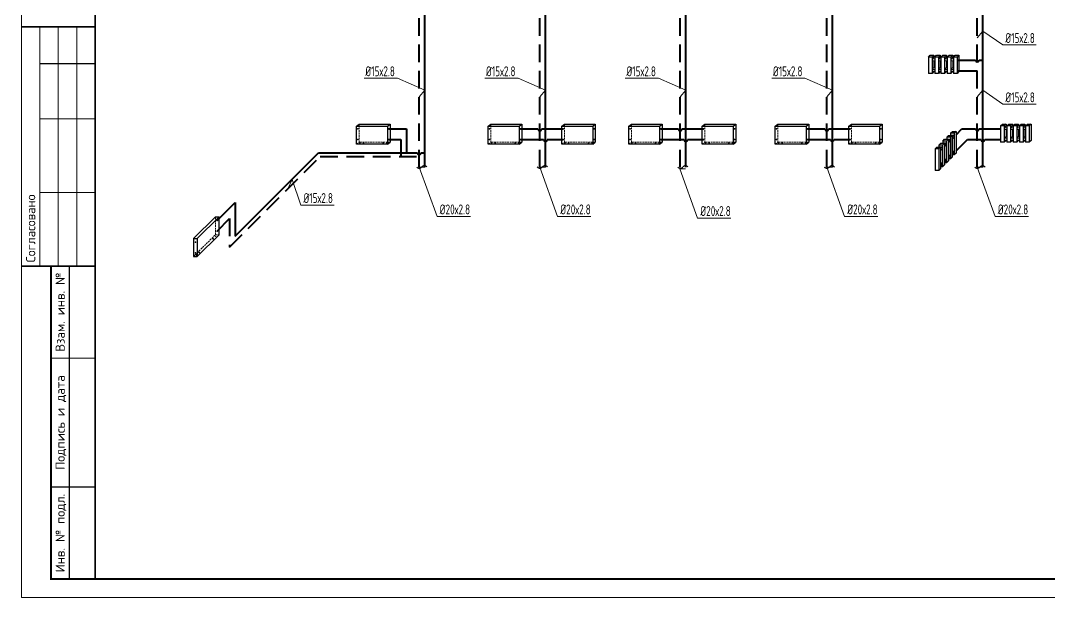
# Model space of a CAD drawing. Header units: millimetres. Extents: x -3929 to 624051, y 52832 to 514950.
# Drawn here: x 17171 to 45105, y 333747 to 349417 of the extents above; entities that cross this region are included whole.
import ezdxf
from ezdxf import colors
from ezdxf.entities.mleader import LeaderData, LeaderLine
from ezdxf.enums import TextEntityAlignment as Align
from ezdxf.math import Vec2, Vec3

# ---------------------------------------------------------------- set-up
doc = ezdxf.new("R2010")
doc.units = ezdxf.units.MM
for name, pattern in [('GOST2.303 4', [7, 5, -2, 0]), ('Hidden', [7.14375, 4.7625, -2.38125]), ('K5LT32772', [0])]:
    doc.linetypes.add(name, pattern=pattern)
doc.layers.add('9_Форматы', color=7, linetype='Continuous')
doc.layers.add('стояки', color=7, linetype='Continuous')
doc.layers.add('ОВ-рамка', color=7, linetype='Continuous', lineweight=30)
doc.layers.add('ОВ-ТЕКСТ', color=7, linetype='Continuous', lineweight=25)
doc.layers.add('т11.1', color=1, linetype='Continuous', true_color=0xff0000)
doc.layers.add('т21.1', color=5, linetype='Continuous', true_color=0x0000ff)
doc.styles.add('ГОСТ', font='isocpeur.ttf', dxfattribs={"width": 0.8, "height": 250})
doc.styles.add('СТИЛЬ', font='simplex.shx', dxfattribs={"width": 0.65})

# ---------------------------------------------------------------- blocks, each defined once
blk = doc.blocks.new('gh павнель')
at = {"color": 32, "lineweight": 30, "ltscale": 0.1, "true_color": 0xcd6928}
for p, q in [((29457, 6419), (30297, 6419)), ((30297, 6419), (30297, 5931))]:
    blk.add_line(p, q, dxfattribs=at)
at = {"color": 32, "linetype": 'GOST2.303 4', "lineweight": 18, "ltscale": 10, "true_color": 0xcd6928}
for p, q in [((29457, 5931), (29457, 6419)), ((30297, 5931), (29457, 5931))]:
    blk.add_line(p, q, dxfattribs=at)
at = {"color": 32, "lineweight": 30, "ltscale": 0.1, "true_color": 0xcd6928}
for points in [[(29386, 6364), (29457, 6419)], [(30226, 6364), (30297, 6419)], [(30226, 5877), (30297, 5931)]]:
    blk.add_lwpolyline(points, dxfattribs=at)
blk.add_lwpolyline([(29386, 6364), (30226, 6364), (30226, 5877), (29386, 5877)], close=True, dxfattribs=at)
at = {"color": 32, "linetype": 'GOST2.303 4', "lineweight": 18, "ltscale": 10, "true_color": 0xcd6928}
blk.add_lwpolyline([(29386, 5877), (29457, 5931)], dxfattribs=at)
at = {"color": 32, "lineweight": 30, "ltscale": 0.1, "true_color": 0xcd6928}
for p in [(29422, 6292), (30262, 6292), (29422, 6004), (29472, 5904), (29572, 5904), (30112, 5904), (30212, 5904), (30262, 6004)]:
    blk.add_point(p, dxfattribs=at)
blk = doc.blocks.new('бок панель')
at = {"color": 32, "lineweight": 30, "ltscale": 0.1, "true_color": 0xcd6928}
for p, q in [((29006, 6630), (28412, 6036)), ((29006, 6630), (29106, 6630)), ((28412, 6036), (28412, 5548)), ((28412, 6036), (28512, 6036)), ((28412, 5548), (28512, 5548))]:
    blk.add_line(p, q, dxfattribs=at)
at = {"color": 32, "linetype": 'GOST2.303 4', "lineweight": 18, "ltscale": 10, "true_color": 0xcd6928}
for p, q in [((29006, 6142), (29006, 6630)), ((28412, 5548), (29006, 6142)), ((29006, 6142), (29106, 6142))]:
    blk.add_line(p, q, dxfattribs=at)
at = {"color": 32, "lineweight": 30, "ltscale": 0.1, "true_color": 0xcd6928}
blk.add_lwpolyline([(29106, 6630), (28512, 6036), (28512, 5548), (29106, 6142)], close=True, dxfattribs=at)
for p in [(29056, 6530), (29056, 6242), (28462, 5936), (28943, 6029), (28462, 5648), (28568, 5655), (28497, 5584)]:
    blk.add_point(p, dxfattribs=at)
at = {"color": 32, "linetype": 'GOST2.303 4', "lineweight": 18, "ltscale": 10, "true_color": 0xcd6928}
blk.add_point((29014, 6100), dxfattribs=at)
blk = doc.blocks.new('*U3000')
at = {"layer": '9_Форматы', "color": 7, "linetype": 'Continuous', "lineweight": 9, "ltscale": 100}
blk.add_lwpolyline([(5, -5), (5, 292), (-625, 292), (-625, -5)], close=True, dxfattribs=at)
at = {"layer": '9_Форматы', "color": 7, "linetype": 'Continuous', "lineweight": 9, "ltscale": 100, "const_width": 0.5}
blk.add_lwpolyline([(0, 0), (0, 287), (-605, 287), (-605, 0)], close=True, dxfattribs=at)
at = {"layer": '9_Форматы', "color": 7, "linetype": 'Continuous', "lineweight": 9, "ltscale": 100}
for points, const_width in [([(-605, 150), (-625, 150)], 0.5), ([(-620, 85), (-620, 150)], 0.3), ([(-605, 140), (-620, 140)], 0.3), ([(-605, 125), (-620, 125)], 0.3), ([(-605, 105), (-620, 105)], 0.3), ([(-605, 85), (-625, 85)], 0.5), ([(-605, 0), (-617, 0), (-617, 85), (-617, 85)], 0.5), ([(-612, 0), (-612, 85)], 0.3), ([(-617, 60), (-605, 60)], 0.3), ([(-617, 25), (-605, 25)], 0.3)]:
    blk.add_lwpolyline(points, dxfattribs=dict(at, const_width=const_width))
for points in [[(-615, 85), (-615, 150)], [(-610, 85), (-610, 150)], [(-610, 85), (-610, 150)]]:
    blk.add_lwpolyline(points, dxfattribs=at)
at = {"layer": '9_Форматы', "color": 7, "linetype": 'Continuous', "lineweight": 9, "ltscale": 100, "style": 'ГОСТ'}
blk.add_text('Согласовано', height=2.5, rotation=90, dxfattribs=at).set_placement((-621.25, 86))
for s, p in [('Взам. инв. №', (-614.5, 72.5)), ('Подпись и дата', (-614.5, 42.5)), ('Инв. № подл.', (-614.5, 12.5))]:
    blk.add_text(s, height=2.5, rotation=90, dxfattribs=at).set_placement(p, align=Align.MIDDLE_CENTER)

msp = doc.modelspace()

# ---------------------------------------------------------------- linework, layer by layer
at = {"color": 32, "lineweight": 30, "ltscale": 0.1, "true_color": 0xcd6928}
for p, q in [((41819.821, 348422.799), (41869.821, 348472.799)), ((41819.821, 348422.799), (41819.821, 347979.055)), ((41919.821, 348422.799), (41819.821, 348422.799)), ((41869.821, 348472.799), (41969.821, 348472.799)), ((41969.821, 348472.799), (41919.821, 348422.799)), ((41919.821, 348422.799), (41919.821, 347979.055)), ((41969.821, 348472.799), (41969.821, 348422.799)), ((41989.821, 348422.799), (42039.821, 348472.799)), ((41989.821, 348422.799), (41989.821, 347979.055)), ((42089.821, 348422.799), (41989.821, 348422.799)), ((42039.821, 348472.799), (42139.821, 348472.799)), ((42139.821, 348472.799), (42089.821, 348422.799)), ((42089.821, 348422.799), (42089.821, 347979.055)), ((42139.821, 348472.799), (42139.821, 348422.799)), ((42159.821, 348422.799), (42209.821, 348472.799)), ((42159.821, 348422.799), (42159.821, 347979.055)), ((42259.821, 348422.799), (42159.821, 348422.799)), ((42209.821, 348472.799), (42309.821, 348472.799)), ((42309.821, 348472.799), (42259.821, 348422.799)), ((42259.821, 348422.799), (42259.821, 347979.055)), ((42309.821, 348472.799), (42309.821, 348422.799)), ((42329.821, 348422.799), (42379.821, 348472.799)), ((42329.821, 348422.799), (42329.821, 347979.055)), ((42429.821, 348422.799), (42329.821, 348422.799)), ((42379.821, 348472.799), (42479.821, 348472.799)), ((42479.821, 348472.799), (42429.821, 348422.799)), ((42429.821, 348422.799), (42429.821, 347979.055)), ((42479.821, 348472.799), (42479.821, 348422.799)), ((42499.821, 348422.799), (42549.821, 348472.799)), ((42499.821, 348422.799), (42499.821, 347979.055)), ((42599.821, 348422.799), (42499.821, 348422.799)), ((42549.821, 348472.799), (42649.821, 348472.799)), ((42649.821, 348472.799), (42599.821, 348422.799)), ((42599.821, 348422.799), (42599.821, 347979.055)), ((42649.821, 348472.799), (42649.821, 348029.055)), ((41969.821, 348322.799), (41969.821, 348139.055)), ((42139.821, 348322.799), (42139.821, 348139.055)), ((42309.821, 348322.799), (42309.821, 348139.055)), ((42479.821, 348322.799), (42479.821, 348139.055)), ((41919.821, 347979.055), (41819.821, 347979.055)), ((41969.821, 348029.055), (41919.821, 347979.055)), ((41969.821, 348039.055), (41969.821, 348029.055)), ((42089.821, 347979.055), (41989.821, 347979.055)), ((42139.821, 348029.055), (42089.821, 347979.055)), ((42139.821, 348039.055), (42139.821, 348029.055)), ((42259.821, 347979.055), (42159.821, 347979.055)), ((42309.821, 348029.055), (42259.821, 347979.055)), ((42309.821, 348039.055), (42309.821, 348029.055)), ((42429.821, 347979.055), (42329.821, 347979.055)), ((42479.821, 348029.055), (42429.821, 347979.055)), ((42479.821, 348039.055), (42479.821, 348029.055)), ((42599.821, 347979.055), (42499.821, 347979.055)), ((42649.821, 348029.055), (42599.821, 347979.055)), ((42423.027, 346353.701), (42473.027, 346403.701)), ((42473.027, 346403.701), (42573.027, 346403.701)), ((42573.027, 346403.701), (42523.027, 346353.701)), ((42573.027, 346403.701), (42573.027, 345816.061)), ((43779.005, 346554.205), (43829.005, 346604.205)), ((43779.005, 346554.205), (43779.005, 346110.461)), ((43879.005, 346554.205), (43779.005, 346554.205)), ((43829.005, 346604.205), (43929.005, 346604.205)), ((43929.005, 346604.205), (43879.005, 346554.205)), ((43879.005, 346554.205), (43879.005, 346110.461)), ((43929.005, 346604.205), (43929.005, 346554.205)), ((43929.005, 346454.205), (43929.005, 346270.461)), ((43949.005, 346554.205), (43999.005, 346604.205)), ((43949.005, 346554.205), (43949.005, 346110.461)), ((44049.005, 346554.205), (43949.005, 346554.205)), ((43999.005, 346604.205), (44099.005, 346604.205)), ((44099.005, 346604.205), (44049.005, 346554.205)), ((44049.005, 346554.205), (44049.005, 346110.461)), ((44099.005, 346604.205), (44099.005, 346554.205)), ((44099.005, 346454.205), (44099.005, 346270.461)), ((44119.005, 346554.205), (44169.005, 346604.205)), ((44119.005, 346554.205), (44119.005, 346110.461)), ((44219.005, 346554.205), (44119.005, 346554.205)), ((44169.005, 346604.205), (44269.005, 346604.205)), ((44269.005, 346604.205), (44219.005, 346554.205)), ((44219.005, 346554.205), (44219.005, 346110.461)), ((44269.005, 346604.205), (44269.005, 346554.205)), ((44269.005, 346454.205), (44269.005, 346270.461)), ((44289.005, 346554.205), (44339.005, 346604.205)), ((44289.005, 346554.205), (44289.005, 346110.461)), ((44389.005, 346554.205), (44289.005, 346554.205)), ((44339.005, 346604.205), (44439.005, 346604.205)), ((44439.005, 346604.205), (44389.005, 346554.205)), ((44389.005, 346554.205), (44389.005, 346110.461)), ((44439.005, 346604.205), (44439.005, 346554.205)), ((44439.005, 346454.205), (44439.005, 346270.461)), ((44459.005, 346554.205), (44509.005, 346604.205)), ((44459.005, 346554.205), (44459.005, 346110.461)), ((44559.005, 346554.205), (44459.005, 346554.205)), ((44509.005, 346604.205), (44609.005, 346604.205)), ((44609.005, 346604.205), (44559.005, 346554.205)), ((44559.005, 346554.205), (44559.005, 346110.461)), ((44609.005, 346604.205), (44609.005, 346160.461)), ((42210.895, 346141.569), (42260.895, 346191.569)), ((42210.895, 346141.569), (42210.895, 346088.51)), ((42310.895, 346141.569), (42210.895, 346141.569)), ((42260.895, 346191.569), (42360.895, 346191.569)), ((42360.895, 346191.569), (42310.895, 346141.569)), ((42310.895, 346141.569), (42310.895, 345553.929)), ((42316.961, 346247.635), (42366.961, 346297.635)), ((42316.961, 346247.635), (42316.961, 346194.576)), ((42416.961, 346247.635), (42316.961, 346247.635)), ((42360.895, 346191.569), (42360.895, 345603.929)), ((42366.961, 346297.635), (42466.961, 346297.635)), ((42466.961, 346297.635), (42416.961, 346247.635)), ((42416.961, 346247.635), (42416.961, 345659.995)), ((42423.027, 346353.701), (42423.027, 346300.642)), ((42523.027, 346353.701), (42423.027, 346353.701)), ((42466.961, 346297.635), (42466.961, 345709.995)), ((42523.027, 346353.701), (42523.027, 345766.061)), ((43879.005, 346110.461), (43779.005, 346110.461)), ((43929.005, 346160.461), (43879.005, 346110.461)), ((43929.005, 346170.461), (43929.005, 346160.461)), ((44049.005, 346110.461), (43949.005, 346110.461)), ((44099.005, 346160.461), (44049.005, 346110.461)), ((44099.005, 346170.461), (44099.005, 346160.461)), ((44219.005, 346110.461), (44119.005, 346110.461)), ((44269.005, 346160.461), (44219.005, 346110.461)), ((44269.005, 346170.461), (44269.005, 346160.461)), ((44389.005, 346110.461), (44289.005, 346110.461)), ((44439.005, 346160.461), (44389.005, 346110.461)), ((44439.005, 346170.461), (44439.005, 346160.461)), ((44559.005, 346110.461), (44459.005, 346110.461)), ((44609.005, 346160.461), (44559.005, 346110.461)), ((41998.763, 345929.437), (42048.763, 345979.437)), ((41998.763, 345929.437), (41998.763, 345341.797)), ((42098.763, 345929.437), (41998.763, 345929.437)), ((42048.763, 345979.437), (42148.763, 345979.437)), ((42148.763, 345979.437), (42098.763, 345929.437)), ((42098.763, 345929.437), (42098.763, 345341.797)), ((42104.829, 346035.503), (42154.829, 346085.503)), ((42104.829, 346035.503), (42104.829, 345982.444)), ((42204.829, 346035.503), (42104.829, 346035.503)), ((42148.763, 345979.437), (42148.763, 345391.797)), ((42154.829, 346085.503), (42254.829, 346085.503)), ((42254.829, 346085.503), (42204.829, 346035.503)), ((42204.829, 346035.503), (42204.829, 345447.863)), ((42254.829, 346085.503), (42254.829, 345497.863)), ((42310.895, 345553.929), (42270.463, 345553.929)), ((42360.895, 345603.929), (42310.895, 345553.929)), ((42416.961, 345659.995), (42376.529, 345659.995)), ((42466.961, 345709.995), (42416.961, 345659.995)), ((42523.027, 345766.061), (42482.595, 345766.061)), ((42573.027, 345816.061), (42523.027, 345766.061)), ((42098.763, 345341.797), (41998.763, 345341.797)), ((42148.763, 345391.797), (42098.763, 345341.797)), ((42204.829, 345447.863), (42164.397, 345447.863)), ((42254.829, 345497.863), (42204.829, 345447.863))]:
    msp.add_line(p, q, dxfattribs=at)
at = {"color": 32, "linetype": 'K5LT32772', "lineweight": 20, "ltscale": 10, "true_color": 0xcd6928}
for p, q in [((41969.821, 348422.799), (41919.821, 348372.799)), ((41919.821, 348372.799), (41989.821, 348372.799)), ((41969.821, 348422.799), (41989.821, 348422.799)), ((42139.821, 348422.799), (42089.821, 348372.799)), ((42089.821, 348372.799), (42159.821, 348372.799)), ((42139.821, 348422.799), (42159.821, 348422.799)), ((42309.821, 348422.799), (42259.821, 348372.799)), ((42259.821, 348372.799), (42329.821, 348372.799)), ((42309.821, 348422.799), (42329.821, 348422.799)), ((42479.821, 348422.799), (42429.821, 348372.799)), ((42429.821, 348372.799), (42499.821, 348372.799)), ((42479.821, 348422.799), (42499.821, 348422.799)), ((41919.821, 348322.799), (41989.821, 348322.799)), ((41969.821, 348139.055), (41919.821, 348089.055)), ((41919.821, 348089.055), (41989.821, 348089.055)), ((41969.821, 348139.055), (41989.821, 348139.055)), ((42089.821, 348322.799), (42159.821, 348322.799)), ((42139.821, 348139.055), (42089.821, 348089.055)), ((42089.821, 348089.055), (42159.821, 348089.055)), ((42139.821, 348139.055), (42159.821, 348139.055)), ((42259.821, 348322.799), (42329.821, 348322.799)), ((42309.821, 348139.055), (42259.821, 348089.055)), ((42259.821, 348089.055), (42329.821, 348089.055)), ((42309.821, 348139.055), (42329.821, 348139.055)), ((42429.821, 348322.799), (42499.821, 348322.799)), ((42479.821, 348139.055), (42429.821, 348089.055)), ((42429.821, 348089.055), (42499.821, 348089.055)), ((42479.821, 348139.055), (42499.821, 348139.055)), ((41919.821, 348039.055), (41989.821, 348039.055)), ((42089.821, 348039.055), (42159.821, 348039.055)), ((42259.821, 348039.055), (42329.821, 348039.055)), ((42429.821, 348039.055), (42499.821, 348039.055)), ((43929.005, 346554.205), (43879.005, 346504.205)), ((43879.005, 346504.205), (43949.005, 346504.205)), ((43879.005, 346454.205), (43949.005, 346454.205)), ((43929.005, 346554.205), (43949.005, 346554.205)), ((44099.005, 346554.205), (44049.005, 346504.205)), ((44049.005, 346504.205), (44119.005, 346504.205)), ((44049.005, 346454.205), (44119.005, 346454.205)), ((44099.005, 346554.205), (44119.005, 346554.205)), ((44269.005, 346554.205), (44219.005, 346504.205)), ((44219.005, 346504.205), (44289.005, 346504.205)), ((44219.005, 346454.205), (44289.005, 346454.205)), ((44269.005, 346554.205), (44289.005, 346554.205)), ((44439.005, 346554.205), (44389.005, 346504.205)), ((44389.005, 346504.205), (44459.005, 346504.205)), ((44389.005, 346454.205), (44459.005, 346454.205)), ((44439.005, 346554.205), (44459.005, 346554.205)), ((42316.961, 346197.635), (42416.961, 346197.635)), ((42416.961, 346197.635), (42360.895, 346141.569)), ((42416.961, 346147.635), (42360.895, 346091.569)), ((42423.027, 346303.701), (42523.027, 346303.701)), ((42523.027, 346303.701), (42466.961, 346247.635)), ((42523.027, 346253.701), (42466.961, 346197.635)), ((43929.005, 346270.461), (43879.005, 346220.461)), ((43879.005, 346220.461), (43949.005, 346220.461)), ((43879.005, 346170.461), (43949.005, 346170.461)), ((43929.005, 346270.461), (43949.005, 346270.461)), ((44099.005, 346270.461), (44049.005, 346220.461)), ((44049.005, 346220.461), (44119.005, 346220.461)), ((44049.005, 346170.461), (44119.005, 346170.461)), ((44099.005, 346270.461), (44119.005, 346270.461)), ((44269.005, 346270.461), (44219.005, 346220.461)), ((44219.005, 346220.461), (44289.005, 346220.461)), ((44219.005, 346170.461), (44289.005, 346170.461)), ((44269.005, 346270.461), (44289.005, 346270.461)), ((44439.005, 346270.461), (44389.005, 346220.461)), ((44389.005, 346220.461), (44459.005, 346220.461)), ((44389.005, 346170.461), (44459.005, 346170.461)), ((44439.005, 346270.461), (44459.005, 346270.461)), ((42104.829, 345985.503), (42204.829, 345985.503)), ((42204.829, 345985.503), (42148.763, 345929.437)), ((42204.829, 345935.503), (42148.763, 345879.437)), ((42210.895, 346091.569), (42310.895, 346091.569)), ((42310.895, 346091.569), (42254.829, 346035.503)), ((42310.895, 346041.569), (42254.829, 345985.503)), ((42466.961, 345866.061), (42523.027, 345866.061)), ((42523.027, 345866.061), (42466.961, 345809.995)), ((42148.763, 345547.863), (42204.829, 345547.863)), ((42204.829, 345547.863), (42148.763, 345491.797)), ((42254.829, 345653.929), (42310.895, 345653.929)), ((42310.895, 345653.929), (42254.829, 345597.863)), ((42310.895, 345603.929), (42254.829, 345547.863)), ((42360.895, 345759.995), (42416.961, 345759.995)), ((42416.961, 345759.995), (42360.895, 345703.929)), ((42416.961, 345709.995), (42360.895, 345653.929)), ((42523.027, 345816.061), (42466.961, 345759.995)), ((42204.829, 345497.863), (42148.763, 345441.797))]:
    msp.add_line(p, q, dxfattribs=at)
at = {"layer": 'стояки', "color": 5, "lineweight": 40}
for p, q in [((42624.525, 348053.744), (43147.128, 348053.691)), ((27169.212, 346185.15), (27498.112, 346185.15)), ((30746.161, 346185.15), (31370.402, 346185.086)), ((31470.402, 346185.214), (31901.034, 346185.15)), ((34558.718, 346185.15), (35182.958, 346185.086)), ((35282.958, 346185.214), (35713.59, 346185.15)), ((38537.036, 346185.15), (39161.276, 346185.086)), ((39261.276, 346185.214), (39691.908, 346185.15)), ((42877.318, 346185.124), (43248.765, 346185.086)), ((43348.765, 346185.214), (43779.397, 346185.15))]:
    msp.add_line(p, q, dxfattribs=at)
for centre in [(31420.402, 346185.15), (35232.958, 346185.15), (39211.276, 346185.15), (43298.765, 346185.15)]:
    msp.add_arc(centre, 50, 180.0733184, 0.0733184, dxfattribs=at)
at = {"layer": 'стояки', "color": 7, "lineweight": 30}
for centre, start, end in [((27995.826, 345491.782), 216.5656753, 323.4343247), ((28134.426, 345388.978), 36.5656753, 143.4343247), ((31270.697, 345491.303), 216.5656753, 323.4343247), ((31409.297, 345388.498), 36.5656753, 143.4343247), ((35083.254, 345490.745), 216.5656753, 323.4343247), ((35221.853, 345387.94), 36.5656753, 143.4343247), ((39061.571, 345490.162), 216.5656753, 323.4343247), ((39200.171, 345387.358), 36.5656753, 143.4343247), ((43149.06, 345489.564), 216.5656753, 323.4343247), ((43287.66, 345386.759), 36.5656753, 143.4343247)]:
    msp.add_arc(centre, 86.282, start, end, dxfattribs=at)
at = {"layer": 'т11.1', "lineweight": 40}
for p, q in [((28145.531, 345432.168), (28145.531, 359236.246)), ((31420.402, 345432.168), (31420.402, 359236.246)), ((35232.958, 345432.168), (35232.958, 359236.246)), ((39211.276, 345432.168), (39211.276, 359236.246)), ((43298.765, 345432.168), (43298.765, 359236.246)), ((42624.525, 348341.385), (43097.463, 348341.321)), ((43197.463, 348341.449), (43298.765, 348341.449)), ((27169.212, 346472.79), (27648.112, 346472.79)), ((27648.112, 346472.79), (27647.984, 345823.908)), ((30746.161, 346472.79), (31219.1, 346472.726)), ((31319.1, 346472.79), (31900.641, 346472.79)), ((34558.718, 346472.79), (35031.656, 346472.726)), ((35131.656, 346472.79), (35713.198, 346472.79)), ((38537.036, 346472.79), (39009.974, 346472.726)), ((39109.974, 346472.79), (39691.516, 346472.79)), ((42573.027, 346314.565), (42731.238, 346472.776)), ((42731.238, 346472.776), (43097.463, 346472.726)), ((43197.463, 346472.79), (43779.005, 346472.79)), ((22997.097, 343557.034), (25259.802, 345821.236)), ((25259.802, 345821.236), (27943.568, 345824.671)), ((28043.568, 345824.799), (28145.531, 345824.929)), ((22510.315, 343987.524), (22997.097, 344474.306)), ((22997.097, 344474.306), (22997.097, 343557.034))]:
    msp.add_line(p, q, dxfattribs=at)
for centre in [(43147.463, 348341.385), (31269.1, 346472.79), (35081.656, 346472.79), (39059.974, 346472.79), (43147.463, 346472.79), (27993.568, 345824.735)]:
    msp.add_arc(centre, 50, 180.0733184, 0.0733184, dxfattribs=at)
at = {"layer": 'т21.1', "linetype": 'Hidden', "lineweight": 40, "ltscale": 100}
for p, q in [((27993.51, 345432.168), (27995.531, 359236.246)), ((31268.381, 345432.168), (31270.402, 359236.246)), ((35080.938, 345432.168), (35082.958, 359236.246)), ((39059.256, 345432.168), (39061.276, 359236.246)), ((43146.745, 345432.168), (43148.765, 359236.246)), ((27498.112, 346185.15), (27498.112, 345723.932)), ((42573.027, 345880.832), (42877.318, 346185.124)), ((22847.097, 343265.575), (25305.453, 345723.932)), ((25305.453, 345723.932), (27993.553, 345723.961)), ((22510.315, 343699.883), (22847.097, 344036.665)), ((22847.097, 344036.665), (22847.097, 343265.575))]:
    msp.add_line(p, q, dxfattribs=at)

# ---------------------------------------------------------------- block references
at = {"lineweight": 13}
for name, p in [('gh павнель', (-3092.461, 340181.179)), ('gh павнель', (484.488, 340181.179)), ('gh павнель', (2479.361, 340181.179)), ('gh павнель', (4297.044, 340181.179)), ('gh павнель', (6291.917, 340181.179)), ('gh павнель', (8275.362, 340181.179)), ('gh павнель', (10270.235, 340181.179)), ('бок панель', (-6545.746, 337457.456))]:
    msp.add_blockref(name, p, dxfattribs=at)
at = {"layer": 'ОВ-рамка', "ltscale": 100, "transparency": 33554687, "xscale": 100, "yscale": 100, "zscale": 100}
msp.add_blockref('*U3000', (79696.148, 334246.974, 576.986), dxfattribs=at)

# ---------------------------------------------------------------- leaders
at = {"layer": 'ОВ-ТЕКСТ', "color": 7}
ml = msp.add_multileader_mtext('Standard', dxfattribs=at)
ml.set_content('\\A1;%%C15х2.8', color=7, style='СТИЛЬ')
ml.set_leader_properties(color=7, lineweight=18)
ml.build(insert=Vec2(0, 0))
ml.multileader.update_dxf_attribs({"text_left_attachment_type": 6, "text_right_attachment_type": 6, "dogleg_length": 0.36, "arrow_head_size": 0.126})
ctx = ml.context
ctx.base_point, ctx.char_height, ctx.arrow_head_size, ctx.landing_gap_size, ctx.plane_origin = Vec3(43841.554, 348752.949), 270, 0.126, 0.063, Vec3(43615.969, 348510.192)
ctx.left_attachment, ctx.right_attachment, ctx.text_align_type = 6, 6, 1
notes = []
notes.append((ctx, [(0, (1, 1, 0), (43841.302, 348752.949), (1, 0), 0.252, [(0, [(43147.26, 348951.725), (43299.001, 349132.153)], 0, [])])]))
ctx.mtext.insert, ctx.mtext.width, ctx.mtext.alignment, ctx.mtext.flow_direction = Vec3(44309.617, 349076.949), 1404.14984, 2, 5
ml = msp.add_multileader_mtext('Standard', dxfattribs=at)
ml.set_content('\\A1;%%C15х2.8', color=7, style='СТИЛЬ')
ml.set_leader_properties(color=7, lineweight=18)
ml.build(insert=Vec2(0, 0))
ml.multileader.update_dxf_attribs({"text_left_attachment_type": 6, "text_right_attachment_type": 6, "dogleg_length": 0.36, "arrow_head_size": 0.126})
ctx = ml.context
ctx.base_point, ctx.char_height, ctx.arrow_head_size, ctx.landing_gap_size, ctx.plane_origin = Vec3(26466.356, 347849.721), 270, 0.126, 0.063, Vec3(28462.499, 346900.155)
ctx.left_attachment, ctx.right_attachment, ctx.text_align_type = 6, 6, 1
notes.append((ctx, [(1, (1, 1, 0), (27402.734, 347849.721), (-1, 0), 0.252, [(0, [(27993.79, 347341.688), (28145.531, 347522.116)], 0, [])])]))
ctx.mtext.insert, ctx.mtext.width, ctx.mtext.alignment, ctx.mtext.flow_direction = Vec3(26934.419, 348173.721), 1404.14984, 2, 5
ml = msp.add_multileader_mtext('Standard', dxfattribs=at)
ml.set_content('\\A1;%%C15х2.8', color=7, style='СТИЛЬ')
ml.set_leader_properties(color=7, lineweight=18)
ml.build(insert=Vec2(0, 0))
ml.multileader.update_dxf_attribs({"text_left_attachment_type": 6, "text_right_attachment_type": 6, "dogleg_length": 0.36, "arrow_head_size": 0.126})
ctx = ml.context
ctx.base_point, ctx.char_height, ctx.arrow_head_size, ctx.landing_gap_size, ctx.plane_origin = Vec3(29741.227, 347849.721), 270, 0.126, 0.063, Vec3(31737.37, 346900.155)
ctx.left_attachment, ctx.right_attachment, ctx.text_align_type = 6, 6, 1
notes.append((ctx, [(1, (1, 1, 0), (30677.605, 347849.721), (-1, 0), 0.252, [(0, [(31268.661, 347341.688), (31420.402, 347522.116)], 0, [])])]))
ctx.mtext.insert, ctx.mtext.width, ctx.mtext.alignment, ctx.mtext.flow_direction = Vec3(30209.29, 348173.721), 1404.14984, 2, 5
ml = msp.add_multileader_mtext('Standard', dxfattribs=at)
ml.set_content('\\A1;%%C15х2.8', color=7, style='СТИЛЬ')
ml.set_leader_properties(color=7, lineweight=18)
ml.build(insert=Vec2(0, 0))
ml.multileader.update_dxf_attribs({"text_left_attachment_type": 6, "text_right_attachment_type": 6, "dogleg_length": 0.36, "arrow_head_size": 0.126})
ctx = ml.context
ctx.base_point, ctx.char_height, ctx.arrow_head_size, ctx.landing_gap_size, ctx.plane_origin = Vec3(33553.784, 347849.721), 270, 0.126, 0.063, Vec3(35549.926, 346900.155)
ctx.left_attachment, ctx.right_attachment, ctx.text_align_type = 6, 6, 1
notes.append((ctx, [(1, (1, 1, 0), (34490.162, 347849.721), (-1, 0), 0.252, [(0, [(35081.217, 347341.688), (35232.958, 347522.116)], 0, [])])]))
ctx.mtext.insert, ctx.mtext.width, ctx.mtext.alignment, ctx.mtext.flow_direction = Vec3(34021.847, 348173.721), 1404.14984, 2, 5
ml = msp.add_multileader_mtext('Standard', dxfattribs=at)
ml.set_content('\\A1;%%C15х2.8', color=7, style='СТИЛЬ')
ml.set_leader_properties(color=7, lineweight=18)
ml.build(insert=Vec2(0, 0))
ml.multileader.update_dxf_attribs({"text_left_attachment_type": 6, "text_right_attachment_type": 6, "dogleg_length": 0.36, "arrow_head_size": 0.126})
ctx = ml.context
ctx.base_point, ctx.char_height, ctx.arrow_head_size, ctx.landing_gap_size, ctx.plane_origin = Vec3(37532.101, 347849.721), 270, 0.126, 0.063, Vec3(39528.244, 346900.155)
ctx.left_attachment, ctx.right_attachment, ctx.text_align_type = 6, 6, 1
notes.append((ctx, [(1, (1, 1, 0), (38468.479, 347849.721), (-1, 0), 0.252, [(0, [(39059.535, 347341.688), (39211.276, 347522.116)], 0, [])])]))
ctx.mtext.insert, ctx.mtext.width, ctx.mtext.alignment, ctx.mtext.flow_direction = Vec3(38000.164, 348173.721), 1404.14984, 2, 5
ml = msp.add_multileader_mtext('Standard', dxfattribs=at)
ml.set_content('\\A1;%%C15х2.8', color=7, style='СТИЛЬ')
ml.set_leader_properties(color=7, lineweight=18)
ml.build(insert=Vec2(0, 0))
ml.multileader.update_dxf_attribs({"text_left_attachment_type": 6, "text_right_attachment_type": 6, "dogleg_length": 0.36, "arrow_head_size": 0.126})
ctx = ml.context
ctx.base_point, ctx.char_height, ctx.arrow_head_size, ctx.landing_gap_size, ctx.plane_origin = Vec3(43841.318, 347142.911), 270, 0.126, 0.063, Vec3(43615.733, 346900.155)
ctx.left_attachment, ctx.right_attachment, ctx.text_align_type = 6, 6, 1
notes.append((ctx, [(0, (1, 1, 0), (43841.066, 347142.911), (1, 0), 0.252, [(0, [(43147.024, 347341.688), (43298.765, 347522.116)], 0, [])])]))
ctx.mtext.insert, ctx.mtext.width, ctx.mtext.alignment, ctx.mtext.flow_direction = Vec3(44309.381, 347466.911), 1404.14984, 2, 5
ml = msp.add_multileader_mtext('Standard', dxfattribs=at)
ml.set_content('\\A1;%%C20х2.8', color=7, style='СТИЛЬ')
ml.set_leader_properties(color=7, lineweight=18)
ml.build(insert=Vec2(0, 0))
ml.multileader.update_dxf_attribs({"text_left_attachment_type": 6, "text_right_attachment_type": 6, "dogleg_length": 0.36, "arrow_head_size": 0.126})
ctx = ml.context
ctx.base_point, ctx.char_height, ctx.arrow_head_size, ctx.landing_gap_size, ctx.plane_origin = Vec3(28478.608, 344097.747), 270, 0.126, 0.063, Vec3(30474.751, 343148.181)
ctx.left_attachment, ctx.right_attachment, ctx.text_align_type = 6, 6, 1
notes.append((ctx, [(0, (1, 1, 0), (28478.356, 344097.747), (1, 0), 0.252, [(0, [(28145.531, 345432.168), (27993.51, 345432.168)], 0, [])])]))
ctx.mtext.insert, ctx.mtext.width, ctx.mtext.alignment, ctx.mtext.flow_direction = Vec3(28963.385, 344421.747), 1404.14984, 2, 5
ml = msp.add_multileader_mtext('Standard', dxfattribs=at)
ml.set_content('\\A1;%%C20х2.8', color=7, style='СТИЛЬ')
ml.set_leader_properties(color=7, lineweight=18)
ml.build(insert=Vec2(0, 0))
ml.multileader.update_dxf_attribs({"text_left_attachment_type": 6, "text_right_attachment_type": 6, "dogleg_length": 0.36, "arrow_head_size": 0.126})
ctx = ml.context
ctx.base_point, ctx.char_height, ctx.arrow_head_size, ctx.landing_gap_size, ctx.plane_origin = Vec3(31753.479, 344097.747), 270, 0.126, 0.063, Vec3(33749.622, 343148.181)
ctx.left_attachment, ctx.right_attachment, ctx.text_align_type = 6, 6, 1
notes.append((ctx, [(0, (1, 1, 0), (31753.227, 344097.747), (1, 0), 0.252, [(0, [(31420.402, 345432.168), (31268.381, 345432.168)], 0, [])])]))
ctx.mtext.insert, ctx.mtext.width, ctx.mtext.alignment, ctx.mtext.flow_direction = Vec3(32238.256, 344421.747), 1404.14984, 2, 5
ml = msp.add_multileader_mtext('Standard', dxfattribs=at)
ml.set_content('\\A1;%%C20х2.8', color=7, style='СТИЛЬ')
ml.set_leader_properties(color=7, lineweight=18)
ml.build(insert=Vec2(0, 0))
ml.multileader.update_dxf_attribs({"text_left_attachment_type": 6, "text_right_attachment_type": 6, "dogleg_length": 0.36, "arrow_head_size": 0.126})
ctx = ml.context
ctx.base_point, ctx.char_height, ctx.arrow_head_size, ctx.landing_gap_size, ctx.plane_origin = Vec3(35554.93, 344053.519), 270, 0.126, 0.063, Vec3(37551.073, 343103.953)
ctx.left_attachment, ctx.right_attachment, ctx.text_align_type = 6, 6, 1
notes.append((ctx, [(0, (1, 1, 0), (35554.678, 344053.519), (1, 0), 0.252, [(0, [(35221.853, 345387.94), (35069.833, 345387.94)], 0, [])])]))
ctx.mtext.insert, ctx.mtext.width, ctx.mtext.alignment, ctx.mtext.flow_direction = Vec3(36039.707, 344377.519), 1404.14984, 2, 5
ml = msp.add_multileader_mtext('Standard', dxfattribs=at)
ml.set_content('\\A1;%%C20х2.8', color=7, style='СТИЛЬ')
ml.set_leader_properties(color=7, lineweight=18)
ml.build(insert=Vec2(0, 0))
ml.multileader.update_dxf_attribs({"text_left_attachment_type": 6, "text_right_attachment_type": 6, "dogleg_length": 0.36, "arrow_head_size": 0.126})
ctx = ml.context
ctx.base_point, ctx.char_height, ctx.arrow_head_size, ctx.landing_gap_size, ctx.plane_origin = Vec3(39544.353, 344097.747), 270, 0.126, 0.063, Vec3(41540.496, 343148.181)
ctx.left_attachment, ctx.right_attachment, ctx.text_align_type = 6, 6, 1
notes.append((ctx, [(0, (1, 1, 0), (39544.101, 344097.747), (1, 0), 0.252, [(0, [(39211.276, 345432.168), (39059.256, 345432.168)], 0, [])])]))
ctx.mtext.insert, ctx.mtext.width, ctx.mtext.alignment, ctx.mtext.flow_direction = Vec3(40029.131, 344421.747), 1404.14984, 2, 5
ml = msp.add_multileader_mtext('Standard', dxfattribs=at)
ml.set_content('\\A1;%%C20х2.8', color=7, style='СТИЛЬ')
ml.set_leader_properties(color=7, lineweight=18)
ml.build(insert=Vec2(0, 0))
ml.multileader.update_dxf_attribs({"text_left_attachment_type": 6, "text_right_attachment_type": 6, "dogleg_length": 0.36, "arrow_head_size": 0.126})
ctx = ml.context
ctx.base_point, ctx.char_height, ctx.arrow_head_size, ctx.landing_gap_size, ctx.plane_origin = Vec3(43631.842, 344097.747), 270, 0.126, 0.063, Vec3(45627.985, 343148.181)
ctx.left_attachment, ctx.right_attachment, ctx.text_align_type = 6, 6, 1
notes.append((ctx, [(0, (1, 1, 0), (43631.59, 344097.747), (1, 0), 0.252, [(0, [(43298.765, 345432.168), (43146.745, 345432.168)], 0, [])])]))
ctx.mtext.insert, ctx.mtext.width, ctx.mtext.alignment, ctx.mtext.flow_direction = Vec3(44116.62, 344421.747), 1404.14984, 2, 5
ml = msp.add_multileader_mtext('Standard', dxfattribs=at)
ml.set_content('\\A1;%%C15х2.8', color=7, style='СТИЛЬ')
ml.set_leader_properties(color=7, lineweight=18)
ml.build(insert=Vec2(0, 0))
ml.multileader.update_dxf_attribs({"text_left_attachment_type": 6, "text_right_attachment_type": 6, "dogleg_length": 0.36, "arrow_head_size": 0.126})
ctx = ml.context
ctx.base_point, ctx.char_height, ctx.arrow_head_size, ctx.landing_gap_size, ctx.plane_origin = Vec3(24784.032, 344406.304), 270, 0.126, 0.063, Vec3(26702.915, 343709.751)
ctx.left_attachment, ctx.right_attachment, ctx.text_align_type = 6, 6, 1
notes.append((ctx, [(0, (1, 1, 0), (24783.78, 344406.304), (1, 0), 0.252, [(1, [(24427.365, 344845.843), (24540.564, 345101.522)], 0, [])])]))
ctx.mtext.insert, ctx.mtext.width, ctx.mtext.alignment, ctx.mtext.flow_direction = Vec3(25252.095, 344730.304), 1404.14984, 2, 5
for ctx, leaders in notes:
    for number, flags, end, landing, length, lines in leaders:
        leader = LeaderData()
        leader.index, (leader.has_last_leader_line, leader.has_dogleg_vector, leader.attachment_direction) = number, flags
        leader.last_leader_point, leader.dogleg_vector, leader.dogleg_length = Vec3(end), Vec3(landing), length
        for number, points, colour, breaks in lines:
            line = LeaderLine()
            line.index, line.vertices, line.color, line.breaks = number, Vec3.list(points), colors.encode_raw_color(colour), breaks
            leader.lines.append(line)
        ctx.leaders.append(leader)

doc.saveas('drawing.dxf')
